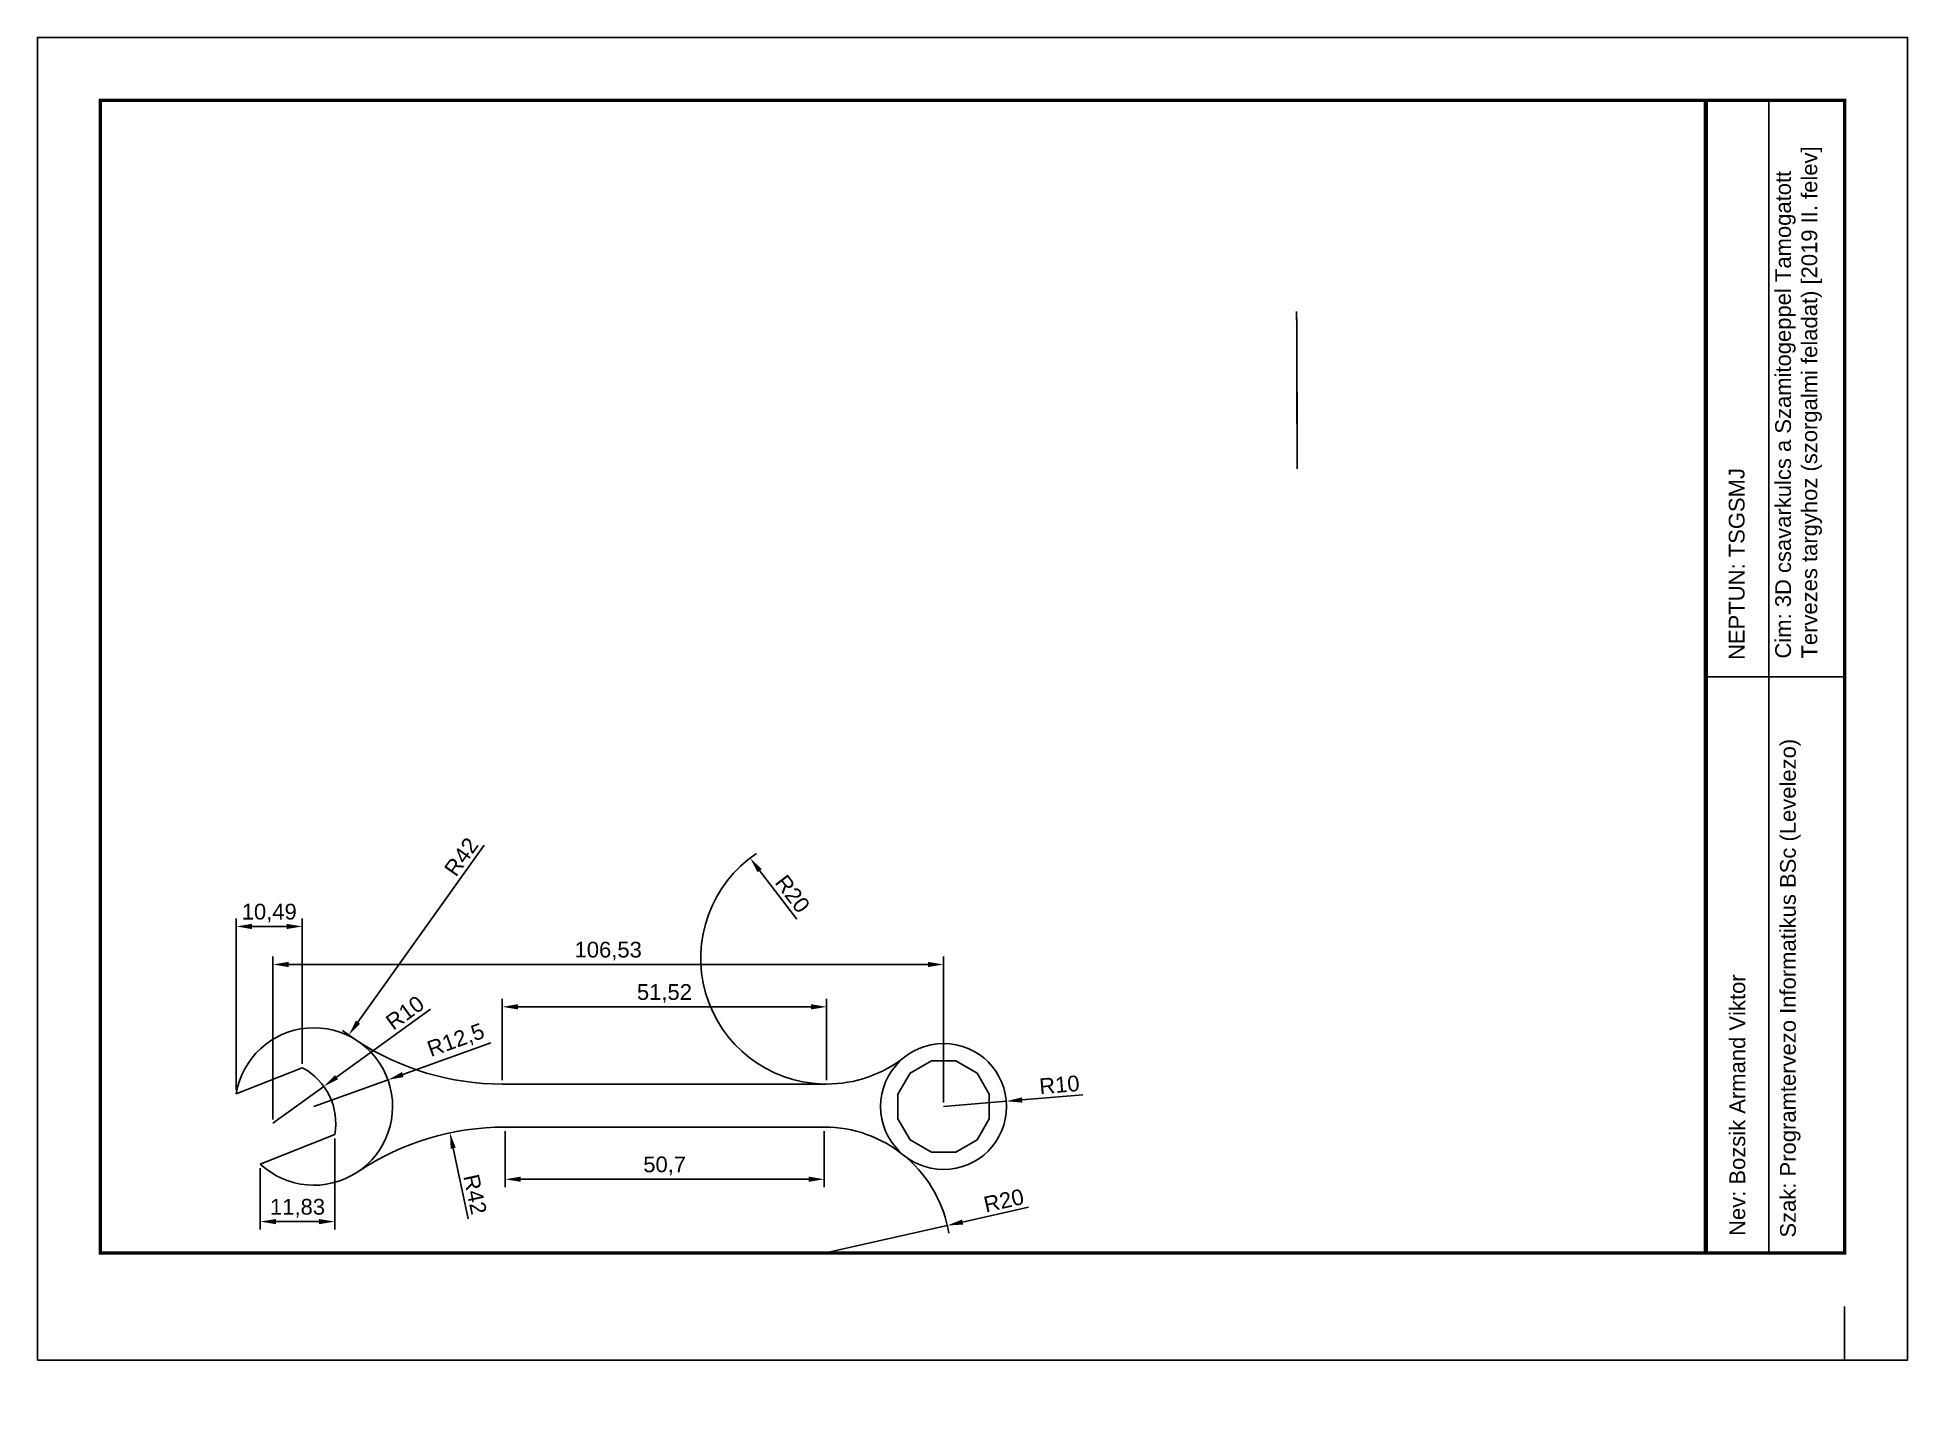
# Model space of a CAD drawing. Header units: centimetres. Extents: x 1799 to 2096, y 1871 to 2086.
import ezdxf

# ---------------------------------------------------------------- set-up
doc = ezdxf.new("R2010")
doc.units = ezdxf.units.CM
doc.layers.add('csavarkulcs-HID', color=7, linetype='Continuous')
doc.layers.add('csavarkulcs-VIS', color=7, linetype='Continuous')
doc.styles.get("Standard").update_dxf_attribs({"font": 'arial.ttf'})
doc.dimstyles.new('ISO-25', dxfattribs={"dimtxt": 2.5, "dimasz": 2.5, "dimexe": 1.25, "dimexo": 0.625, "dimtad": 1, "dimtxsty": 'Standard', "dimcen": 2.5, "dimadec": 0, "dimazin": 0, "dimtfac": 1, "dimtmove": 0, "dimatfit": 3, "dimfxl": 1, "dimarcsym": 0})

# ---------------------------------------------------------------- blocks, each defined once
blk = doc.blocks.new('*D1')
at = {"color": 0, "lineweight": -2, "transparency": 16777216}
for p, q in [((1836.68, 1914.28), (1836.68, 1940.12)), ((1943.21, 1916.95), (1943.21, 1940.12)), ((1839.18, 1938.87), (1940.71, 1938.87))]:
    blk.add_line(p, q, dxfattribs=at)
at = {"color": 0, "transparency": 16777216}
for points in [[(1839.18, 1939.29), (1839.18, 1938.46), (1836.68, 1938.87)], [(1940.71, 1939.29), (1940.71, 1938.46), (1943.21, 1938.87)]]:
    blk.add_solid(points, dxfattribs=at)
at = {"layer": 'Defpoints', "color": 0, "transparency": 16777216}
for p in [(1943.21, 1938.87), (1943.21, 1916.32), (1836.68, 1913.65)]:
    blk.add_point(p, dxfattribs=at)
at = {"color": 0, "transparency": 16777216, "insert": (1889.95, 1941), "char_height": 2.5, "attachment_point": 5}
blk.add_mtext('106,53', dxfattribs=at)
blk = doc.blocks.new('*D2')
at = {"color": 0, "lineweight": -2, "transparency": 16777216}
for p, q in [((1873.13, 1920.51), (1873.13, 1933.4)), ((1875.63, 1932.15), (1922.14, 1932.15)), ((1924.64, 1920.51), (1924.64, 1933.4))]:
    blk.add_line(p, q, dxfattribs=at)
at = {"color": 0, "transparency": 16777216}
for points in [[(1875.63, 1932.56), (1875.63, 1931.73), (1873.13, 1932.15)], [(1922.14, 1932.56), (1922.14, 1931.73), (1924.64, 1932.15)]]:
    blk.add_solid(points, dxfattribs=at)
at = {"layer": 'Defpoints', "color": 0, "transparency": 16777216}
for p in [(1924.64, 1932.15), (1873.13, 1919.88), (1924.64, 1919.88)]:
    blk.add_point(p, dxfattribs=at)
at = {"color": 0, "transparency": 16777216, "insert": (1898.88, 1934.27), "char_height": 2.5, "attachment_point": 5}
blk.add_mtext('51,52', dxfattribs=at)
blk = doc.blocks.new('*D3')
at = {"color": 0, "lineweight": -2, "transparency": 16777216}
for p, q in [((1873.57, 1912.43), (1873.57, 1903.52)), ((1924.27, 1912.43), (1924.27, 1903.52)), ((1876.07, 1904.77), (1921.77, 1904.77))]:
    blk.add_line(p, q, dxfattribs=at)
at = {"color": 0, "transparency": 16777216}
for points in [[(1876.07, 1905.19), (1876.07, 1904.36), (1873.57, 1904.77)], [(1921.77, 1905.19), (1921.77, 1904.36), (1924.27, 1904.77)]]:
    blk.add_solid(points, dxfattribs=at)
at = {"layer": 'Defpoints', "color": 0, "transparency": 16777216}
for p in [(1873.57, 1913.06), (1924.27, 1913.06), (1924.27, 1904.77)]:
    blk.add_point(p, dxfattribs=at)
at = {"color": 0, "transparency": 16777216, "insert": (1898.92, 1906.9), "char_height": 2.5, "attachment_point": 5}
blk.add_mtext('50,7', dxfattribs=at)
blk = doc.blocks.new('*D4')
at = {"color": 0, "lineweight": -2, "transparency": 16777216}
for p, q in [((1943.21, 1916.32), (1953.18, 1917.15)), ((1965.35, 1918.17), (1955.67, 1917.36))]:
    blk.add_line(p, q, dxfattribs=at)
at = {"color": 0, "transparency": 16777216}
blk.add_solid([(1955.64, 1917.77), (1955.71, 1916.94), (1953.18, 1917.15)], dxfattribs=at)
at = {"layer": 'Defpoints', "color": 0, "transparency": 16777216}
for p in [(1943.21, 1916.32), (1953.18, 1917.15)]:
    blk.add_point(p, dxfattribs=at)
at = {"color": 0, "transparency": 16777216, "insert": (1961.6, 1919.76), "char_height": 2.5, "attachment_point": 5, "rotation": 4.7619}
blk.add_mtext('R10', dxfattribs=at)
blk = doc.blocks.new('*D5')
at = {"color": 0, "lineweight": -2, "transparency": 16777216}
for p, q in [((1846.52, 1911.23), (1846.52, 1896.8)), ((1834.69, 1906.55), (1834.69, 1896.8)), ((1837.19, 1898.05), (1844.02, 1898.05))]:
    blk.add_line(p, q, dxfattribs=at)
at = {"color": 0, "transparency": 16777216}
for points in [[(1837.19, 1898.46), (1837.19, 1897.63), (1834.69, 1898.05)], [(1844.02, 1898.46), (1844.02, 1897.63), (1846.52, 1898.05)]]:
    blk.add_solid(points, dxfattribs=at)
at = {"layer": 'Defpoints', "color": 0, "transparency": 16777216}
for p in [(1846.52, 1911.86), (1834.69, 1907.18), (1846.52, 1898.05)]:
    blk.add_point(p, dxfattribs=at)
at = {"color": 0, "transparency": 16777216, "insert": (1840.61, 1900.17), "char_height": 2.5, "attachment_point": 5}
blk.add_mtext('11,83', dxfattribs=at)
blk = doc.blocks.new('*D6')
at = {"color": 0, "lineweight": -2, "transparency": 16777216}
for p, q in [((1830.88, 1918.96), (1830.88, 1946.16)), ((1841.37, 1923.11), (1841.37, 1946.16)), ((1833.38, 1944.91), (1838.87, 1944.91))]:
    blk.add_line(p, q, dxfattribs=at)
at = {"color": 0, "transparency": 16777216}
for points in [[(1833.38, 1945.32), (1833.38, 1944.49), (1830.88, 1944.91)], [(1838.87, 1945.32), (1838.87, 1944.49), (1841.37, 1944.91)]]:
    blk.add_solid(points, dxfattribs=at)
at = {"layer": 'Defpoints', "color": 0, "transparency": 16777216}
for p in [(1841.37, 1944.91), (1841.37, 1922.48), (1830.88, 1918.33)]:
    blk.add_point(p, dxfattribs=at)
at = {"color": 0, "transparency": 16777216, "insert": (1836.12, 1947.03), "char_height": 2.5, "attachment_point": 5}
blk.add_mtext('10,49', dxfattribs=at)
blk = doc.blocks.new('*D7')
at = {"color": 0, "lineweight": -2, "transparency": 16777216}
blk.add_line((1870.23, 1957.81), (1850.21, 1929.71), dxfattribs=at)
blk.add_arc((1873.13, 1961.88), 42, 232.8301, 235.8617, dxfattribs=at)
at = {"color": 0, "transparency": 16777216}
blk.add_solid([(1849.87, 1929.95), (1850.55, 1929.47), (1848.76, 1927.67)], dxfattribs=at)
at = {"layer": 'Defpoints', "color": 0, "transparency": 16777216}
for p in [(1873.13, 1961.88), (1848.76, 1927.67)]:
    blk.add_point(p, dxfattribs=at)
at = {"color": 0, "transparency": 16777216, "insert": (1866.61, 1955.97), "char_height": 2.5, "attachment_point": 5, "rotation": 54.5353}
blk.add_mtext('R42', dxfattribs=at)
blk = doc.blocks.new('*D8')
at = {"color": 0, "lineweight": -2, "transparency": 16777216}
blk.add_line((1867.73, 1898.47), (1865.34, 1909.69), dxfattribs=at)
at = {"color": 0, "transparency": 16777216}
blk.add_solid([(1865.74, 1909.78), (1864.93, 1909.6), (1864.82, 1912.14)], dxfattribs=at)
at = {"layer": 'Defpoints', "color": 0, "transparency": 16777216}
for p in [(1864.82, 1912.14), (1873.57, 1871.06)]:
    blk.add_point(p, dxfattribs=at)
at = {"color": 0, "transparency": 16777216, "insert": (1868.82, 1902.38), "char_height": 2.5, "attachment_point": 5, "rotation": 282.0301}
blk.add_mtext('R42', dxfattribs=at)
blk = doc.blocks.new('*D9')
at = {"color": 0, "lineweight": -2, "transparency": 16777216}
blk.add_line((1919.91, 1946.06), (1914, 1953.77), dxfattribs=at)
blk.add_arc((1924.64, 1939.88), 20, 123.8655, 268.2095, dxfattribs=at)
at = {"color": 0, "transparency": 16777216}
blk.add_solid([(1914.33, 1954.03), (1913.67, 1953.52), (1912.48, 1955.76)], dxfattribs=at)
at = {"layer": 'Defpoints', "color": 0, "transparency": 16777216}
for p in [(1912.48, 1955.76), (1924.64, 1939.88)]:
    blk.add_point(p, dxfattribs=at)
at = {"color": 0, "transparency": 16777216, "insert": (1919.22, 1950.08), "char_height": 2.5, "attachment_point": 5, "rotation": 307.4465}
blk.add_mtext('R20', dxfattribs=at)
blk = doc.blocks.new('*D10')
at = {"color": 0, "lineweight": -2, "transparency": 16777216}
for p, q in [((1956.71, 1900.32), (1946.23, 1897.97)), ((1924.27, 1893.06), (1943.79, 1897.43))]:
    blk.add_line(p, q, dxfattribs=at)
blk.add_arc((1924.27, 1893.06), 20, 9.0352, 49.0569, dxfattribs=at)
at = {"color": 0, "transparency": 16777216}
blk.add_solid([(1946.14, 1898.38), (1946.32, 1897.57), (1943.79, 1897.43)], dxfattribs=at)
at = {"layer": 'Defpoints', "color": 0, "transparency": 16777216}
for p in [(1943.79, 1897.43), (1924.27, 1893.06)]:
    blk.add_point(p, dxfattribs=at)
at = {"color": 0, "transparency": 16777216, "insert": (1952.77, 1901.38), "char_height": 2.5, "attachment_point": 5, "rotation": 12.6162}
blk.add_mtext('R20', dxfattribs=at)
blk = doc.blocks.new('*D11')
at = {"color": 0, "lineweight": -2, "transparency": 16777216}
for p, q in [((1861.72, 1931.79), (1846.8, 1920.98)), ((1836.68, 1913.65), (1844.78, 1919.52))]:
    blk.add_line(p, q, dxfattribs=at)
at = {"color": 0, "transparency": 16777216}
blk.add_solid([(1846.56, 1921.32), (1847.05, 1920.65), (1844.78, 1919.52)], dxfattribs=at)
at = {"layer": 'Defpoints', "color": 0, "transparency": 16777216}
for p in [(1844.78, 1919.52), (1836.68, 1913.65)]:
    blk.add_point(p, dxfattribs=at)
at = {"color": 0, "transparency": 16777216, "insert": (1857.68, 1931.21), "char_height": 2.5, "attachment_point": 5, "rotation": 35.9238}
blk.add_mtext('R10', dxfattribs=at)
blk = doc.blocks.new('*D12')
at = {"color": 0, "lineweight": -2, "transparency": 16777216}
for p, q in [((1871.3, 1926.42), (1857.33, 1921.4)), ((1843.21, 1916.32), (1854.98, 1920.55))]:
    blk.add_line(p, q, dxfattribs=at)
at = {"color": 0, "transparency": 16777216}
blk.add_solid([(1857.19, 1921.79), (1857.47, 1921), (1854.98, 1920.55)], dxfattribs=at)
at = {"layer": 'Defpoints', "color": 0, "transparency": 16777216}
for p in [(1854.98, 1920.55), (1843.21, 1916.32)]:
    blk.add_point(p, dxfattribs=at)
at = {"color": 0, "transparency": 16777216, "insert": (1865.81, 1926.7), "char_height": 2.5, "attachment_point": 5, "rotation": 19.7689}
blk.add_mtext('R12,5', dxfattribs=at)

msp = doc.modelspace()

# ---------------------------------------------------------------- linework, layer by layer
at = {"lineweight": 100}
msp.add_line((2064.259, 2076.066), (2064.259, 1893.068), dxfattribs=at)
for p, q in [((2074.259, 2076.066), (2074.259, 1893.068)), ((2086.302, 1984.567), (2064.259, 1984.567)), ((1841.371, 1922.483), (1830.878, 1918.334)), ((1873.125, 1919.881), (1924.641, 1919.881)), ((1873.57, 1913.058), (1924.273, 1913.058)), ((1846.52, 1911.857), (1834.69, 1907.179)), ((2086.302, 1884.567), (2086.302, 1876.066))]:
    msp.add_line(p, q)
for points in [[(1799.302, 1876.066), (1799.302, 2086.066), (2096.302, 2086.066), (2096.302, 1876.066)], [(1941.274, 1923.566), (1937.912, 1921.625), (1935.971, 1918.263), (1935.971, 1914.381), (1937.912, 1911.019), (1941.274, 1909.077), (1945.156, 1909.077), (1948.518, 1911.019), (1950.459, 1914.381), (1950.459, 1918.263), (1948.518, 1921.625), (1945.156, 1923.566)]]:
    msp.add_lwpolyline(points, close=True)
at = {"const_width": 0.5}
msp.add_lwpolyline([(2086.302, 2076.066), (2086.302, 1893.068), (1809.302, 1893.068), (1809.302, 2076.066)], close=True, dxfattribs=at)
msp.add_circle((1943.215, 1916.322), 10)
for centre, radius, start, end in [((1843.215, 1916.322), 12.5, 227.00302, 170.73745), ((1873.125, 1961.881), 42, 236.7143, 270), ((1836.682, 1913.65), 10, 349.66706, 62.0356), ((1924.641, 1939.881), 20, 270, 308.25167), ((1873.57, 1871.058), 42, 90, 123.84654), ((1924.273, 1893.058), 20, 50.84739, 90)]:
    msp.add_arc(centre, radius, start, end)
at = {"layer": 'csavarkulcs-HID'}
for p, q in [((1999.299, 2037.518, 5), (1999.29, 2039.719, 5)), ((1999.299, 2037.518), (1999.299, 2037.518, 5)), ((1999.361, 2021.912, 5), (1999.299, 2037.518, 5)), ((1999.301, 2036.972), (1999.301, 2036.972, 5.3)), ((1999.301, 2036.956), (1999.301, 2036.956, 5.3)), ((1999.304, 2036.209), (1999.304, 2036.209, 5.3)), ((1999.309, 2035.044), (1999.309, 2035.044, 5.3)), ((1999.309, 2035.002), (1999.309, 2035.002, 5.3)), ((1999.316, 2033.274), (1999.316, 2033.274, 5)), ((1999.321, 2032.102), (1999.321, 2032.102, 5.3)), ((1999.322, 2031.69), (1999.322, 2031.69, 5.3)), ((1999.323, 2031.632), (1999.323, 2031.632, 5.3)), ((1999.338, 2027.807), (1999.338, 2027.807, 5.3)), ((1999.338, 2027.749), (1999.338, 2027.749, 5.3)), ((1999.343, 2026.656), (1999.343, 2026.656, 5)), ((1999.347, 2025.562), (1999.347, 2025.562, 5.3)), ((1999.351, 2024.437), (1999.351, 2024.437, 5.3)), ((1999.352, 2024.395), (1999.352, 2024.395, 5.3)), ((1999.359, 2022.483), (1999.359, 2022.483, 5.3)), ((1999.359, 2022.467), (1999.359, 2022.467, 5.3)), ((1999.361, 2021.912), (1999.361, 2021.912, 5)), ((1999.37, 2019.72, 5), (1999.361, 2021.912, 5)), ((1999.365, 2020.932), (1999.365, 2020.932, 5.3))]:
    msp.add_line(p, q, dxfattribs=at)
at = {"layer": 'csavarkulcs-VIS'}
for p, q in [((1999.287, 2040.462), (1999.279, 2042.54)), ((1999.279, 2042.54, 5.3), (1999.29, 2039.719, 5.3)), ((1999.279, 2042.54), (1999.279, 2042.54, 5.3)), ((1999.287, 2040.462), (1999.29, 2039.719)), ((1999.287, 2040.462), (1999.287, 2040.462, 5)), ((1999.29, 2039.719, 5), (1999.287, 2040.462, 5)), ((1999.29, 2039.719, 5.3), (1999.33, 2029.68, 5.3)), ((1999.29, 2039.719), (1999.33, 2029.68)), ((1999.29, 2039.719), (1999.29, 2039.719, 5.3)), ((1999.33, 2029.68, 5.3), (1999.37, 2019.72, 5.3)), ((1999.33, 2029.68), (1999.37, 2019.72)), ((1999.37, 2019.72, 5.3), (1999.379, 2017.541, 5.3)), ((1999.37, 2019.72), (1999.371, 2019.631)), ((1999.371, 2019.631, 5), (1999.37, 2019.72, 5)), ((1999.37, 2019.72), (1999.37, 2019.72, 5.3)), ((1999.379, 2017.541), (1999.371, 2019.631)), ((1999.371, 2019.631), (1999.371, 2019.631, 5)), ((1999.379, 2017.541), (1999.379, 2017.541, 5.3))]:
    msp.add_line(p, q, dxfattribs=at)

# ---------------------------------------------------------------- texts
at = {"char_height": 2.5, "attachment_point": 1, "rotation": 90}
for s, width, gutter_width, insert in [('Cim: 3D csavarkulcs a Szamitogeppel Tamogatott Tervezes targyhoz (szorgalmi feladat) [2019 II. felev]', 82.37012, 12.5, (2075.28, 1987.445)), ('NEPTUN: TSGSMJ', 82.37012, 5, (2067.903, 1987.228)), ('Szak: Programtervezo Informatikus BSc (Levelezo)', 85.73882, 5, (2076.047, 1895.512)), ('Nev: Bozsik Armand Viktor', 87.09558, 12.5, (2068.011, 1895.769))]:
    msp.add_mtext_dynamic_manual_height_columns(s, width=width, gutter_width=gutter_width, heights=[0], dxfattribs=dict(at, insert=insert))

# ---------------------------------------------------------------- dimensions: what is measured, and where the dimension line sits
for center, mpoint, picture, middle in [((1873.125, 1961.881), (1848.757, 1927.673), '*D7', (1868.139, 1954.881)), ((1924.641, 1939.881), (1912.481, 1955.759), '*D9', (1917.715, 1948.925)), ((1836.682, 1913.65), (1844.78, 1919.518), '*D11', (1858.794, 1929.671)), ((1843.215, 1916.322), (1854.978, 1920.55), '*D12', (1866.526, 1924.7)), ((1873.57, 1871.058), (1864.816, 1912.135), '*D8', (1866.978, 1901.989)), ((1924.273, 1893.058), (1943.79, 1897.426), '*D10', (1953.187, 1899.529))]:
    dim = msp.add_radius_dim(center=center, mpoint=mpoint, dimstyle='ISO-25')
    dim.commit()
    dim.dimension.update_dxf_attribs({"geometry": picture, "text_midpoint": middle, "dimtype": 164})
for base, p1, p2, picture, middle in [((1841.371, 1944.906), (1830.878, 1918.334), (1841.371, 1922.483), '*D6', (1836.125, 1947.033)), ((1943.215, 1938.874), (1836.682, 1913.65), (1943.215, 1916.322), '*D1', (1889.949, 1941.002)), ((1924.641, 1932.147), (1873.125, 1919.881), (1924.641, 1919.881), '*D2', (1898.883, 1934.274)), ((1924.273, 1904.773), (1873.57, 1913.058), (1924.273, 1913.058), '*D3', (1898.922, 1906.9)), ((1846.52, 1898.046), (1834.69, 1907.179), (1846.52, 1911.857), '*D5', (1840.605, 1900.173))]:
    dim = msp.add_linear_dim(base=base, p1=p1, p2=p2, dimstyle='ISO-25')
    dim.commit()
    dim.dimension.update_dxf_attribs({"geometry": picture, "text_midpoint": middle})
dim = msp.add_radius_dim(center=(1943.215, 1916.322), mpoint=(1953.18, 1917.152), dimstyle='ISO-25')
dim.commit()
dim.dimension.update_dxf_attribs({"geometry": '*D4', "text_midpoint": (1961.601, 1919.761)})

doc.saveas('drawing.dxf')
